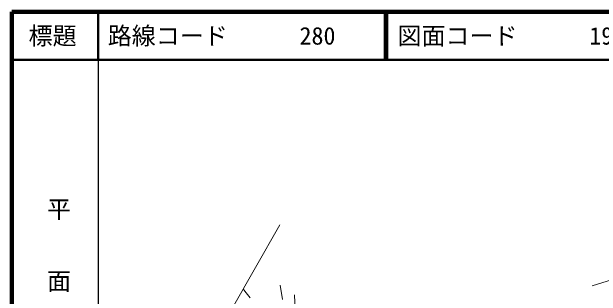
# Model space of a CAD drawing. Units: millimetres, scale not verified. Extents: x 40000 to 680000, y 20000 to 380000.
# Drawn here: x 40000 to 162830, y 320785 to 380000 of the extents above; entities that cross this region are included whole.
import ezdxf
from ezdxf.enums import TextEntityAlignment as Align

# ---------------------------------------------------------------- set-up
doc = ezdxf.new("R2010")
doc.units = ezdxf.units.MM
doc.header["$LTSCALE"] = 1000
for name, color, linetype, lineweight in [('M-TTL', 2, 'Continuous', 140), ('M-TTL-BAND', 7, 'Continuous', 25), ('M-TTL-LINE', 7, 'Continuous', 50), ('M-TTL-TXT', 7, 'Continuous', 13), ('M-WORK', 1, 'Continuous', 13)]:
    doc.layers.add(name, color=color, linetype=linetype, lineweight=lineweight)
doc.styles.add('@ＭＳ ゴシック', font='')
doc.styles.add('ＭＳ ゴシック', font='')
doc.styles.get('@ＭＳ ゴシック').set_extended_font_data('@MS Gothic')
doc.styles.get('ＭＳ ゴシック').set_extended_font_data('MS Gothic')

msp = doc.modelspace()

# ---------------------------------------------------------------- linework, layer by layer
at = {"layer": 'M-TTL'}
for p, q in [((40000, 380000), (40000, 20000)), ((680000, 380000), (40000, 380000))]:
    msp.add_line(p, q, dxfattribs=at)
at = {"layer": 'M-TTL-BAND'}
msp.add_line((58000, 370000), (58000, 20000), dxfattribs=at)
at = {"layer": 'M-TTL-LINE'}
for p, q in [((58000, 380000), (58000, 370000)), ((117750, 380000), (117750, 370000)), ((118250, 380000), (118250, 370000)), ((40000, 370000), (680000, 370000))]:
    msp.add_line(p, q, dxfattribs=at)
at = {"layer": 'M-WORK'}
for p, q in [((76349, 301464), (95856, 335676)), ((160964, 322960), (165215, 324283)), ((96398, 320122), (95895, 323089)), ((88563, 321864), (88227, 322297)), ((89642, 320461), (88563, 321864)), ((98916, 321068), (99083, 317677))]:
    msp.add_line(p, q, dxfattribs=at)

# ---------------------------------------------------------------- texts
at = {"layer": 'M-TTL-BAND', "style": '@ＭＳ ゴシック'}
msp.add_text('平\u3000\u3000面\u3000\u3000図', height=3666, rotation=270, dxfattribs=at).set_placement((49777, 306475), align=Align.MIDDLE_RIGHT)
at = {"layer": 'M-TTL-TXT', "style": 'ＭＳ ゴシック'}
msp.add_text('標題', height=3666, dxfattribs=at).set_placement((48500, 375000), align=Align.MIDDLE_CENTER)
for s, p in [('路線コード      280', (60000, 375000)), ('図面コード      19-0', (120380, 375000))]:
    msp.add_text(s, height=3666, dxfattribs=at).set_placement(p, align=Align.MIDDLE_LEFT)

doc.saveas('drawing.dxf')
